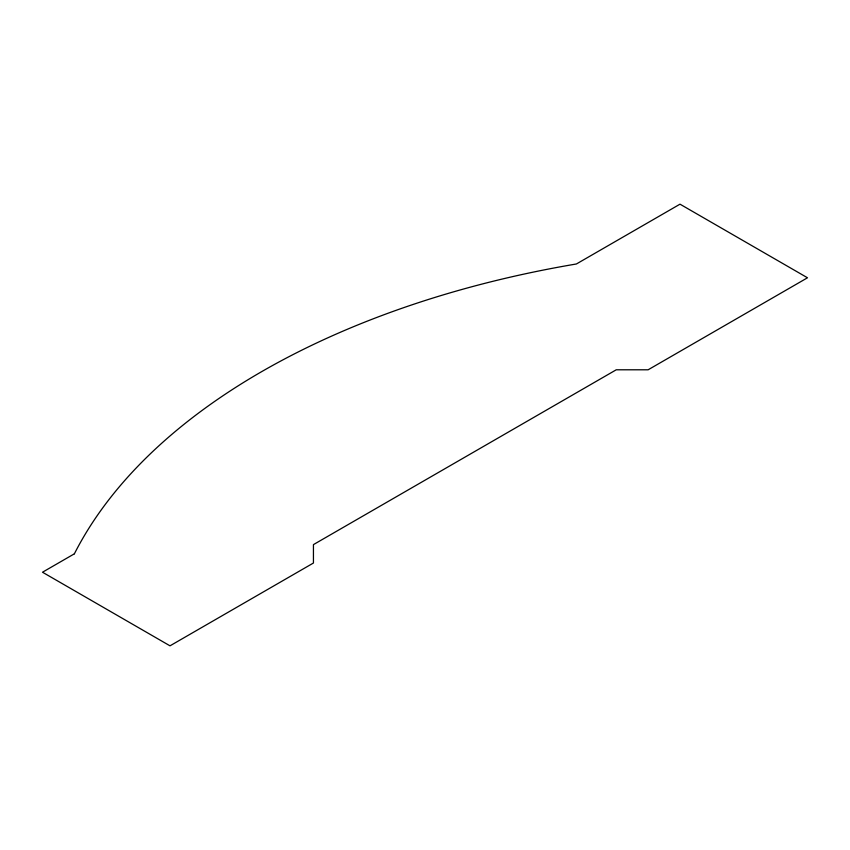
<?xml version="1.0" encoding="UTF-8"?>
<svg xmlns="http://www.w3.org/2000/svg" width="850" height="850" viewBox="0 0 850 850"><rect width="100%" height="100%" fill="white"/><g stroke="black" fill="none" stroke-linecap="round" stroke-linejoin="round"><path stroke-width="1.27" d="M74.375 553.817L42.5 572.22L170 645.83L313.438 563.019L313.438 544.616L616.25 369.793L648.125 369.793L807.5 277.78L680 204.17L576.406 263.978A740.095 427.295 0 0 0 74.375 553.817"/></g></svg>
